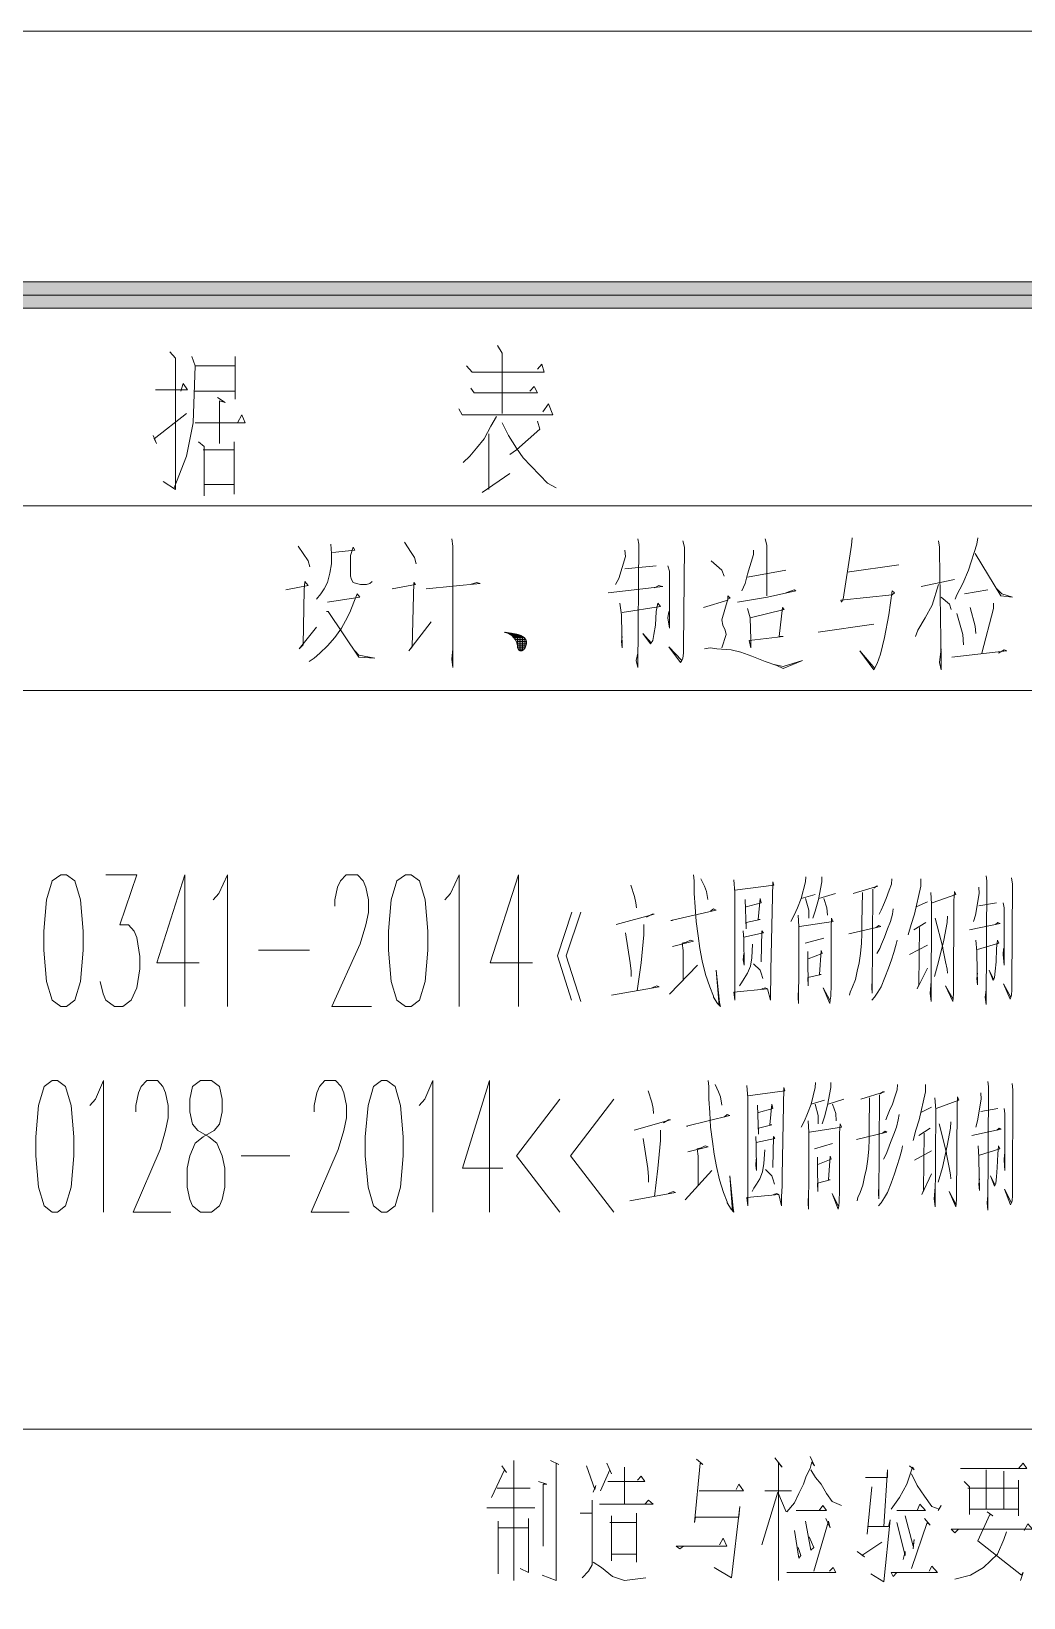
# Model space of a CAD drawing. Header units: millimetres. Extents: x 0 to 829, y 0 to 586.
# Drawn here: x 703.7 to 740.8, y 527.1 to 585.6 of the extents above; entities that cross this region are included whole.
import ezdxf

# ---------------------------------------------------------------- set-up
doc = ezdxf.new("R2010")
doc.units = ezdxf.units.MM

msp = doc.modelspace()

# ---------------------------------------------------------------- hatches: boundary and pattern name
h = msp.add_hatch(color=0)
h.dxf.hatch_style = 2
h.paths.add_polyline_path([(819.788528, 576.266028), (818.80075, 575.281778), (25.142472, 575.281778), (24.154694, 576.266028)])

# ---------------------------------------------------------------- linework, layer by layer
at = {"color": 0, "lineweight": 0}
for points in [[(0, 0), (0, 585.632278), (829.154778, 585.632278), (829.154778, 0)], [(819.788528, 576.266028), (818.80075, 575.281778), (25.142472, 575.281778), (24.154694, 576.266028)], [(704.811194, 554.101), (704.493694, 553.868167), (704.282028, 553.162611), (704.176194, 551.987861), (704.176194, 551.285833), (704.282028, 550.111083), (704.493694, 549.405528), (704.811194, 549.172694), (705.022861, 549.172694), (705.336833, 549.405528), (705.5485, 550.111083), (705.654333, 551.285833), (705.654333, 551.987861), (705.5485, 553.162611), (705.336833, 553.868167), (705.022861, 554.101)], [(717.698167, 554.101), (717.380667, 553.868167), (717.169, 553.162611), (717.063167, 551.987861), (717.063167, 551.285833), (717.169, 550.111083), (717.380667, 549.405528), (717.698167, 549.172694), (717.909833, 549.172694), (718.223806, 549.405528), (718.435472, 550.111083), (718.541306, 551.285833), (718.541306, 551.987861), (718.435472, 553.162611), (718.223806, 553.868167), (717.909833, 554.101)], [(704.490167, 546.413972), (704.186778, 546.177611), (703.985694, 545.475583), (703.883389, 544.300833), (703.883389, 543.595278), (703.985694, 542.424056), (704.186778, 541.7185), (704.490167, 541.485667), (704.69125, 541.485667), (704.994639, 541.7185), (705.195722, 542.424056), (705.298028, 543.595278), (705.298028, 544.300833), (705.195722, 545.475583), (704.994639, 546.177611), (704.69125, 546.413972)], [(710.042889, 546.413972), (709.7395, 546.177611), (709.637194, 545.708417), (709.637194, 545.239222), (709.7395, 544.770028), (709.940583, 544.537194), (710.346278, 544.300833), (710.646139, 544.068), (710.85075, 543.595278), (710.949528, 543.126083), (710.949528, 542.424056), (710.85075, 541.954861), (710.748444, 541.7185), (710.445056, 541.485667), (710.042889, 541.485667), (709.7395, 541.7185), (709.637194, 541.954861), (709.538417, 542.424056), (709.538417, 543.126083), (709.637194, 543.595278), (709.841806, 544.068), (710.141667, 544.300833), (710.547361, 544.537194), (710.748444, 544.770028), (710.85075, 545.239222), (710.85075, 545.708417), (710.748444, 546.177611), (710.445056, 546.413972)], [(716.805639, 546.413972), (716.50225, 546.177611), (716.301167, 545.475583), (716.198861, 544.300833), (716.198861, 543.595278), (716.301167, 542.424056), (716.50225, 541.7185), (716.805639, 541.485667), (717.006722, 541.485667), (717.310111, 541.7185), (717.511194, 542.424056), (717.6135, 543.595278), (717.6135, 544.300833), (717.511194, 545.475583), (717.310111, 546.177611), (717.006722, 546.413972)]]:
    msp.add_lwpolyline(points, close=True, dxfattribs=at)
for points in [[(622.070694, 575.772139), (769.958667, 575.772139)], [(721.144806, 573.891833), (721.310611, 573.5955), (721.310611, 571.348306)], [(708.889306, 573.655472), (709.097444, 573.419111), (709.097444, 568.508444), (708.638833, 568.804778)], [(709.718333, 573.479083), (709.841806, 573.122778), (709.757139, 570.992), (709.510194, 569.750222), (709.055111, 568.568417)], [(709.841806, 573.122778), (711.330528, 573.122778), (711.330528, 573.479083), (711.330528, 571.881), (711.330528, 572.177333), (709.799472, 572.177333)], [(719.984167, 573.122778), (720.192306, 572.886417), (722.884, 572.886417), (722.799333, 573.18275), (722.633528, 573.002833)], [(708.349556, 572.233778), (709.552528, 572.233778), (709.386722, 572.470139), (709.302056, 572.177333)], [(720.149972, 572.29375), (720.273444, 572.117361), (722.633528, 572.117361), (722.510056, 572.353722), (722.34425, 572.177333)], [(710.670833, 571.940972), (710.960111, 571.761056), (710.751972, 571.821028), (710.751972, 570.222944)], [(719.694889, 571.524694), (719.818361, 571.288333), (723.215611, 571.288333), (723.049806, 571.701083), (722.841667, 571.408278)], [(708.268417, 570.519278), (708.391889, 570.222944), (708.31075, 570.402861), (709.510194, 571.348306)], [(709.841806, 570.992), (711.704472, 570.992), (711.581, 571.288333), (711.415194, 570.992)], [(721.102472, 571.228361), (720.894333, 570.875583), (720.647389, 570.402861), (720.358111, 570.046556), (720.107639, 569.750222), (719.860694, 569.513861)], [(721.310611, 570.992), (721.557556, 570.519278), (721.846833, 570.046556), (722.097306, 569.69025), (722.386583, 569.393917), (722.718194, 569.041139), (723.007472, 568.744806), (723.339083, 568.568417)], [(722.633528, 571.051972), (722.718194, 570.755639), (721.846833, 569.986583), (721.599889, 569.810194)], [(720.813194, 570.57925), (720.813194, 568.508444)], [(709.965278, 570.282917), (710.173417, 570.106528), (710.173417, 568.272083), (710.173417, 568.684833), (711.291722, 568.684833), (711.291722, 568.332056), (711.291722, 570.282917), (711.291722, 569.986583), (710.131083, 569.986583)], [(720.562722, 568.3885), (721.599889, 569.101111)], [(769.958667, 567.887556), (622.070694, 567.887556)], [(713.694139, 566.384722), (714.064556, 565.841444), (714.128056, 565.608611)], [(714.904167, 566.462333), (714.935917, 566.113083), (714.935917, 565.725028), (714.872417, 565.375778), (714.780694, 565.026528), (714.657222, 564.793694), (714.530222, 564.599667), (714.375, 564.405639)], [(714.967667, 566.151889), (715.80375, 566.2295), (715.743778, 566.345917), (715.648528, 566.035472), (715.648528, 565.763833), (715.648528, 565.531), (715.648528, 565.259361), (715.680278, 565.142944), (715.743778, 565.026528), (715.86725, 564.987722), (716.022472, 564.948917), (716.241194, 564.948917), (716.364667, 564.987722), (716.456389, 565.065333)], [(717.666417, 566.539944), (717.916889, 566.151889), (718.040361, 565.957861), (718.103861, 565.725028)], [(719.437361, 566.656361), (719.469111, 566.384722), (719.469111, 561.844472), (719.437361, 562.154917), (719.469111, 562.542972)], [(726.394139, 566.656361), (726.425889, 566.462333), (726.394139, 561.844472), (726.330639, 562.116111), (726.394139, 562.38775)], [(728.069833, 566.57875), (728.133333, 566.345917), (728.101583, 562.620583), (728.101583, 562.38775), (728.069833, 562.193722), (728.038083, 562.116111), (727.978111, 562.0385), (727.544194, 562.620583), (728.038083, 562.116111)], [(731.146056, 566.656361), (731.206028, 566.423528), (731.206028, 565.298167), (731.206028, 564.522056)], [(734.405722, 566.695167), (734.373972, 566.423528), (734.063528, 564.405639), (734.000028, 564.289222), (733.971806, 564.366833), (735.894444, 564.560861), (735.989694, 564.638472), (735.894444, 564.716083), (735.770972, 563.823556), (735.61575, 562.969833), (735.460528, 562.348944), (735.337056, 561.999694), (735.213583, 561.766861), (734.684417, 562.465361), (735.245333, 561.805667)], [(737.633639, 566.57875), (737.665389, 566.345917), (737.665389, 566.190694), (737.728889, 562.077306), (737.728889, 561.766861), (737.665389, 562.0385), (737.728889, 562.542972)], [(739.094139, 566.695167), (739.062389, 566.462333), (738.751944, 565.492194), (738.53675, 564.987722), (738.318028, 564.560861), (738.254528, 564.405639)], [(725.896722, 566.2295), (725.928472, 565.996667), (725.678, 565.18175), (725.554528, 564.948917)], [(729.124639, 565.841444), (729.530333, 565.492194), (729.622056, 565.259361)], [(730.708611, 566.2295), (730.708611, 566.074278), (730.493417, 565.336972), (730.398167, 564.987722), (730.274694, 564.716083)], [(736.144917, 565.686222), (734.21875, 565.414583)], [(739.002417, 566.113083), (739.961972, 564.522056), (740.399417, 564.48325), (739.993722, 564.599667), (739.778528, 564.8325)], [(725.896722, 565.531), (727.078528, 565.647417)], [(727.512444, 565.647417), (727.572417, 565.453389), (727.572417, 563.319083), (727.512444, 563.707139), (727.544194, 563.939972)], [(730.493417, 565.220556), (731.922167, 565.492194)], [(736.981, 564.871306), (738.226306, 565.142944)], [(713.228472, 564.754889), (714.064556, 564.910111), (713.941083, 565.065333), (713.909333, 564.754889), (713.881111, 562.698194), (713.725889, 562.542972), (714.375, 563.357889)], [(714.780694, 564.289222), (715.990722, 564.48325), (715.899, 564.599667), (715.775528, 564.289222), (715.616778, 563.901167), (715.461556, 563.590722), (715.306333, 563.319083), (715.059389, 562.969833), (714.780694, 562.659389), (714.502, 562.38775), (714.283278, 562.193722), (714.096306, 562.077306)], [(717.20075, 564.793694), (718.072111, 564.948917), (718.008611, 565.026528), (717.948639, 562.620583), (717.821639, 562.465361), (718.66125, 563.551917)], [(718.474278, 564.793694), (720.492167, 564.987722), (720.368694, 565.026528), (720.12175, 564.948917)], [(725.275833, 564.638472), (727.325472, 564.871306), (727.293722, 564.871306), (727.17025, 564.910111), (727.015028, 564.8325)], [(728.845944, 564.095194), (729.749056, 564.366833), (729.749056, 564.522056), (729.840778, 564.444444), (729.749056, 564.405639), (729.530333, 563.629528), (729.562083, 563.4355), (729.653806, 563.241472), (729.685556, 563.08625), (729.530333, 562.581778)], [(730.119472, 564.289222), (731.237778, 564.48325), (732.292583, 564.716083), (732.232611, 564.754889), (731.922167, 564.638472)], [(737.633639, 564.948917), (737.386694, 564.172806), (737.136222, 563.707139), (736.857528, 563.241472), (736.765806, 563.008639)], [(738.596722, 564.599667), (739.468083, 564.754889)], [(714.748944, 563.939972), (714.812444, 563.939972), (715.958972, 562.232528), (716.551639, 562.193722), (715.958972, 562.310139), (715.80375, 562.465361)], [(725.70975, 564.250417), (725.77325, 563.823556), (725.77325, 563.745944), (725.805, 562.581778), (725.77325, 562.814611), (725.805, 563.008639)], [(725.805, 563.901167), (727.23375, 564.134), (727.1385, 564.250417), (727.078528, 563.939972), (727.046778, 563.4355), (726.983278, 563.08625), (726.951528, 562.853417), (726.859806, 562.737), (726.581111, 563.125056), (726.891556, 562.775806)], [(730.493417, 564.056389), (730.585139, 563.707139), (730.616889, 562.892222), (730.616889, 562.581778), (730.553389, 562.853417), (731.826917, 563.008639), (731.671694, 563.008639), (731.795167, 564.095194), (731.858667, 564.017583), (730.585139, 563.707139)], [(737.728889, 564.48325), (738.039333, 564.211611), (738.099306, 564.017583)], [(738.815444, 564.095194), (739.002417, 563.396694), (739.030639, 563.125056)], [(739.683278, 564.250417), (739.683278, 564.056389), (739.249361, 562.38775)], [(733.132194, 563.163861), (735.213583, 563.474306)], [(738.318028, 563.862361), (738.53675, 563.08625), (738.564972, 562.698194)], [(721.427028, 563.163861), (721.737472, 563.125056), (721.920917, 563.08625), (722.016167, 563.047444), (722.076139, 563.008639), (722.139639, 562.969833), (722.203139, 562.892222), (722.231361, 562.814611), (722.231361, 562.737), (722.171389, 562.581778), (722.107889, 562.504167), (722.047917, 562.465361), (721.984417, 562.465361), (721.920917, 562.504167), (721.892694, 562.581778), (721.892694, 562.659389), (721.860944, 562.775806), (721.797444, 562.892222), (721.673972, 563.047444), (721.5505, 563.125056), (721.395278, 563.163861)], [(721.5505, 563.125056), (721.705722, 563.125056)], [(721.642222, 563.08625), (721.642222, 563.125056)], [(721.892694, 563.08625), (721.642222, 563.08625)], [(721.673972, 563.047444), (722.016167, 563.047444)], [(721.705722, 563.125056), (721.705722, 563.008639)], [(722.076139, 563.008639), (721.705722, 563.008639)], [(721.765694, 562.931028), (721.765694, 563.08625)], [(721.765694, 562.969833), (722.107889, 562.969833)], [(722.203139, 562.892222), (721.797444, 562.892222)], [(721.829194, 563.08625), (721.829194, 562.853417)], [(721.860944, 562.814611), (722.231361, 562.814611)], [(721.892694, 562.581778), (721.892694, 563.08625)], [(721.952667, 563.047444), (721.952667, 562.504167)], [(722.016167, 562.465361), (722.016167, 563.047444)], [(722.076139, 563.008639), (722.076139, 562.504167)], [(722.139639, 562.542972), (722.139639, 562.969833)], [(722.203139, 562.892222), (722.203139, 562.659389)], [(722.231361, 562.737), (721.892694, 562.737)], [(721.892694, 562.659389), (722.203139, 562.659389)], [(722.171389, 562.581778), (721.892694, 562.581778)], [(721.920917, 562.504167), (722.107889, 562.504167)], [(728.877694, 562.542972), (729.096417, 562.581778), (729.343361, 562.542972), (729.872528, 562.504167), (730.242944, 562.426556), (730.648639, 562.271333), (731.146056, 562.077306), (731.579972, 561.922083), (731.826917, 561.805667), (732.543056, 562.116111), (731.826917, 561.883278), (731.484722, 561.960889)], [(738.131056, 562.232528), (740.180694, 562.465361), (740.088972, 562.504167), (739.87025, 562.38775)], [(769.958667, 560.983694), (622.070694, 560.983694)], [(706.501, 554.101), (707.661639, 554.101), (707.026639, 552.224222), (707.344139, 552.224222), (707.555806, 551.987861), (707.661639, 551.755028), (707.767472, 551.049472), (707.767472, 550.580278), (707.661639, 549.874722), (707.449972, 549.405528), (707.132472, 549.172694), (706.8185, 549.172694), (706.501, 549.405528), (706.395167, 549.641889), (706.289333, 550.111083)], [(709.457278, 554.101), (708.402472, 550.813111), (709.986444, 550.813111)], [(709.457278, 554.101), (709.457278, 549.172694)], [(710.515611, 553.162611), (710.72375, 553.395444), (711.04125, 554.101), (711.04125, 549.172694)], [(715.055861, 552.92625), (715.055861, 553.162611), (715.161694, 553.631806), (715.267528, 553.868167), (715.479194, 554.101), (715.902528, 554.101), (716.114194, 553.868167), (716.220028, 553.631806), (716.322333, 553.162611), (716.322333, 552.693417), (716.220028, 552.224222), (716.008361, 551.518667), (714.950028, 549.172694), (716.428167, 549.172694)], [(719.176306, 553.162611), (719.387972, 553.395444), (719.705472, 554.101), (719.705472, 549.172694)], [(721.920917, 554.101), (720.866111, 550.813111), (722.450083, 550.813111)], [(721.920917, 554.101), (721.920917, 549.172694)], [(728.464944, 554.101), (728.496694, 553.868167), (728.496694, 553.4025), (728.531972, 552.898028), (728.56725, 552.35475), (728.637806, 551.811472), (728.708361, 551.345806), (728.796556, 550.880139), (728.9165, 550.375667), (729.07525, 549.91), (729.212833, 549.56075), (729.212833, 549.521944), (729.371583, 549.289111), (729.477417, 549.172694), (729.442139, 549.327917), (729.318667, 550.530889), (729.4245, 549.2115)], [(732.673583, 554.023389), (732.655944, 553.829361), (732.497194, 553.208472), (732.359611, 552.859222), (732.236139, 552.587583), (732.112667, 552.35475)], [(733.26625, 554.023389), (733.26625, 553.829361), (733.146306, 553.169667), (733.022833, 552.742806), (732.934639, 552.471167)], [(739.415167, 554.062194), (739.432806, 553.868167), (739.415167, 549.250306), (739.379889, 549.521944), (739.415167, 549.793583)], [(740.357083, 553.984583), (740.392361, 553.75175), (740.374722, 550.026417), (740.374722, 549.793583), (740.357083, 549.599556), (740.339444, 549.521944), (740.307694, 549.444333), (740.06075, 550.026417), (740.339444, 549.521944)], [(726.1225, 553.712944), (726.263611, 553.286083), (726.316528, 553.05325), (726.334167, 552.859222)], [(728.743639, 553.945778), (728.881222, 553.674139), (728.951778, 553.480111), (729.004694, 553.169667)], [(729.981889, 553.906972), (730.017167, 553.441306), (730.017167, 549.405528), (729.981889, 549.715972), (731.241306, 549.832389), (731.153111, 549.871194), (731.029639, 549.832389)], [(730.017167, 553.518917), (731.467083, 553.712944), (731.431806, 553.829361), (731.36125, 550.530889), (731.36125, 550.142833), (731.347139, 549.754778), (731.347139, 549.405528), (731.241306, 549.832389)], [(733.160417, 553.208472), (733.77425, 553.4025)], [(734.786722, 553.441306), (734.769083, 552.315944), (734.769083, 551.889083), (734.751444, 551.539833), (734.716167, 551.151778), (734.66325, 550.802528), (734.592694, 550.492083), (734.525667, 550.181639), (734.419833, 549.91), (734.331639, 549.715972), (734.296361, 549.599556)], [(734.437472, 553.4025), (735.36175, 553.674139), (735.308833, 553.674139), (735.206528, 553.596528)], [(735.17125, 553.557722), (735.153611, 549.677167), (735.135972, 549.871194), (735.153611, 550.181639)], [(735.887389, 553.945778), (735.86975, 553.75175), (735.781556, 553.518917), (735.675722, 553.208472), (735.573417, 552.975639), (735.485222, 552.781611), (735.414667, 552.626389)], [(736.970417, 553.945778), (736.970417, 553.674139), (736.727, 552.626389), (736.603528, 552.238333), (736.497694, 551.850278)], [(737.337306, 553.441306), (737.372583, 553.014444), (737.354944, 549.366722), (737.319667, 549.677167), (737.354944, 550.104028)], [(737.390222, 553.05325), (738.279222, 553.363694), (738.226306, 553.480111), (738.208667, 553.130861), (738.191028, 549.677167), (738.173389, 549.483139), (738.159278, 549.366722), (737.894694, 549.948806), (738.173389, 549.444333)], [(739.136472, 553.635333), (739.154111, 553.4025), (739.013, 552.587583), (738.942444, 552.35475)], [(729.110528, 552.742806), (729.212833, 552.820417), (729.318667, 552.781611), (727.625333, 552.393556), (727.67825, 552.393556)], [(730.401694, 553.169667), (730.436972, 552.083111), (730.436972, 552.315944), (730.962611, 552.432361), (730.892056, 552.432361), (730.962611, 553.208472), (730.997889, 553.05325), (730.436972, 552.898028)], [(732.497194, 553.208472), (733.022833, 553.363694)], [(732.655944, 553.208472), (732.779417, 552.781611), (732.779417, 552.471167)], [(733.336806, 553.208472), (733.460278, 552.859222), (733.477917, 552.587583)], [(735.940306, 552.820417), (735.905028, 552.626389), (735.834472, 552.35475), (735.728639, 552.083111), (735.608694, 551.772667), (735.502861, 551.501028), (735.432306, 551.345806), (735.326472, 551.151778)], [(736.794028, 552.898028), (737.213833, 553.092056)], [(739.136472, 552.936833), (739.799694, 553.05325)], [(740.043111, 553.05325), (740.078389, 552.859222), (740.078389, 550.724917), (740.043111, 551.112972), (740.06075, 551.345806)], [(723.921167, 552.704), (723.381417, 551.074167), (723.903528, 549.405528)], [(724.252778, 552.704), (723.713028, 551.074167), (724.252778, 549.366722)], [(725.58275, 552.238333), (726.997389, 552.626389), (726.926833, 552.626389), (726.715167, 552.509972)], [(726.612861, 552.238333), (726.612861, 551.850278), (726.507028, 550.802528), (726.365917, 549.754778)], [(732.37725, 552.587583), (732.412528, 552.160722), (732.412528, 550.724917), (732.394889, 549.289111), (732.37725, 549.521944), (732.394889, 549.871194)], [(732.430167, 552.160722), (733.686056, 552.35475), (733.633139, 552.471167), (733.6155, 552.121917), (733.6155, 549.987611), (733.597861, 549.56075), (733.580222, 549.405528), (733.562583, 549.289111), (733.319167, 549.871194), (733.562583, 549.405528)], [(737.160917, 552.315944), (736.709361, 552.044306)], [(737.96525, 552.548778), (737.947611, 552.315944), (737.824139, 551.65625), (737.633639, 550.841333), (737.474889, 550.298056)], [(737.510167, 552.471167), (737.792389, 551.384611), (737.792389, 551.345806), (737.894694, 550.841333), (737.947611, 550.569694), (737.96525, 550.414472)], [(738.787222, 552.044306), (739.940806, 552.277139), (739.923167, 552.277139), (739.852611, 552.315944), (739.764417, 552.238333)], [(725.932, 551.927889), (726.104861, 550.802528), (726.140139, 550.492083), (726.140139, 550.298056)], [(727.67825, 551.423417), (728.464944, 551.617444), (728.359111, 551.65625), (728.200361, 551.578639), (728.045139, 551.539833), (728.080417, 551.268194), (728.080417, 550.181639)], [(730.331139, 552.0055), (730.348778, 551.695056), (730.366417, 550.724917), (730.331139, 550.918944), (730.348778, 551.151778)], [(730.348778, 551.772667), (731.082556, 551.927889), (731.029639, 552.0055), (730.997889, 550.841333), (730.997889, 550.996556), (731.012, 551.268194)], [(733.336806, 551.733861), (732.638306, 551.539833)], [(734.278722, 551.889083), (735.467583, 552.160722), (735.397028, 552.199528), (735.294722, 552.121917)], [(736.077889, 551.65625), (736.042611, 551.501028), (735.957944, 551.190583), (735.86975, 550.918944), (735.763917, 550.6085), (735.626333, 550.25925), (735.485222, 549.91), (735.36175, 549.715972), (735.241806, 549.521944), (735.135972, 549.405528)], [(736.9175, 552.121917), (736.899861, 549.987611), (736.829306, 549.832389), (737.213833, 550.6085)], [(739.030639, 551.65625), (739.065917, 551.229389), (739.065917, 551.151778), (739.083556, 549.987611), (739.065917, 550.220444), (739.083556, 550.414472)], [(739.083556, 551.307), (739.887889, 551.539833), (739.834972, 551.65625), (739.799694, 551.345806), (739.782056, 550.841333), (739.746778, 550.492083), (739.729139, 550.25925), (739.676222, 550.142833), (739.521, 550.530889), (739.693861, 550.181639)], [(712.205417, 551.285833), (714.106889, 551.285833)], [(730.680389, 551.501028), (730.645111, 550.996556), (730.595722, 550.686111), (730.489889, 550.414472), (730.366417, 550.220444), (730.264111, 550.065222), (730.193556, 549.948806)], [(732.744139, 551.229389), (732.744139, 550.95775), (732.761778, 549.948806), (732.744139, 550.25925), (733.248611, 550.375667), (733.178056, 550.375667), (733.248611, 551.268194), (733.283889, 551.151778), (732.761778, 550.95775)], [(737.213833, 551.462222), (736.550611, 551.112972)], [(727.572417, 549.638361), (728.620167, 550.724917)], [(730.715667, 550.763722), (730.962611, 550.530889), (730.997889, 550.414472), (731.064917, 550.220444)], [(725.406361, 549.599556), (727.187889, 549.91), (727.099694, 549.948806), (726.909194, 549.871194)], [(705.904806, 545.475583), (706.105889, 545.708417), (706.409278, 546.413972), (706.409278, 541.485667)], [(707.619306, 545.239222), (707.619306, 545.475583), (707.721611, 545.944778), (707.820389, 546.177611), (708.025, 546.413972), (708.427167, 546.413972), (708.62825, 546.177611), (708.730556, 545.944778), (708.829333, 545.475583), (708.829333, 545.006389), (708.730556, 544.537194), (708.529472, 543.831639), (707.520528, 541.485667), (708.931639, 541.485667)], [(714.283278, 545.239222), (714.283278, 545.475583), (714.382056, 545.944778), (714.484361, 546.177611), (714.685444, 546.413972), (715.087611, 546.413972), (715.292222, 546.177611), (715.391, 545.944778), (715.493306, 545.475583), (715.493306, 545.006389), (715.391, 544.537194), (715.189917, 543.831639), (714.180972, 541.485667), (715.595611, 541.485667)], [(718.21675, 545.475583), (718.421361, 545.708417), (718.72475, 546.413972), (718.72475, 541.485667)], [(720.841417, 546.413972), (719.832472, 543.126083), (721.345889, 543.126083)], [(720.841417, 546.413972), (720.841417, 541.485667)], [(729.01175, 546.413972), (729.0435, 546.181139), (729.0435, 545.715472), (729.078778, 545.211), (729.110528, 544.667722), (729.177556, 544.124444), (729.244583, 543.658778), (729.32925, 543.193111), (729.445667, 542.688639), (729.593833, 542.222972), (729.727889, 541.873722), (729.727889, 541.834917), (729.879583, 541.602083), (729.978361, 541.485667), (729.946611, 541.640889), (729.830194, 542.843861), (729.928972, 541.524472)], [(739.475139, 546.375167), (739.492778, 546.181139), (739.475139, 541.563278), (739.443389, 541.834917), (739.475139, 542.106556)], [(726.775139, 546.025917), (726.909194, 545.599056), (726.958583, 545.366222), (726.976222, 545.172194)], [(729.276333, 546.25875), (729.410389, 545.987111), (729.477417, 545.793083), (729.526806, 545.482639)], [(730.461667, 546.219944), (730.496944, 545.754278), (730.496944, 541.7185), (730.461667, 542.028944), (731.664639, 542.145361), (731.579972, 542.184167), (731.463556, 542.145361)], [(730.496944, 545.831889), (731.883361, 546.025917), (731.848083, 546.142333), (731.781056, 542.843861), (731.781056, 542.455806), (731.763417, 542.06775), (731.763417, 541.7185), (731.664639, 542.145361)], [(733.033417, 546.336361), (733.015778, 546.142333), (732.867611, 545.521444), (732.733556, 545.172194), (732.617139, 544.900556), (732.500722, 544.667722)], [(733.601389, 546.336361), (733.601389, 546.142333), (733.484972, 545.482639), (733.368556, 545.055778), (733.283889, 544.784139)], [(734.719694, 545.715472), (735.605167, 545.987111), (735.55225, 545.987111), (735.453472, 545.9095)], [(735.421722, 545.870694), (735.404083, 541.990139), (735.386444, 542.184167), (735.404083, 542.494611)], [(736.102583, 546.25875), (736.088472, 546.064722), (736.003806, 545.831889), (735.905028, 545.521444), (735.802722, 545.288611), (735.721583, 545.094583), (735.654556, 544.939361)], [(737.13975, 546.25875), (737.13975, 545.987111), (736.906917, 544.939361), (736.786972, 544.551306), (736.688194, 544.16325)], [(737.538389, 545.366222), (738.392111, 545.676667), (738.339194, 545.793083), (738.325083, 545.443833), (738.307444, 541.990139), (738.289806, 541.796111), (738.275694, 541.679694), (738.025222, 542.261778), (738.289806, 541.757306)], [(739.210556, 545.948306), (739.224667, 545.715472), (739.090611, 544.900556), (739.023583, 544.667722)], [(740.37825, 546.297556), (740.41, 546.064722), (740.392361, 542.339389), (740.392361, 542.106556), (740.37825, 541.912528), (740.360611, 541.834917), (740.325333, 541.757306), (740.0925, 542.339389), (740.360611, 541.834917)], [(723.466083, 545.708417), (721.850361, 543.595278), (723.466083, 541.485667)], [(725.4875, 545.708417), (723.871778, 543.595278), (725.4875, 541.485667)], [(730.863833, 545.482639), (730.895583, 544.396083), (730.895583, 544.628917), (731.396528, 544.745333), (731.3295, 544.745333), (731.396528, 545.521444), (731.431806, 545.366222), (730.895583, 545.211)], [(732.867611, 545.521444), (733.368556, 545.676667)], [(733.015778, 545.521444), (733.132194, 545.094583), (733.132194, 544.784139)], [(733.499083, 545.521444), (734.084694, 545.715472)], [(733.668417, 545.521444), (733.784833, 545.172194), (733.802472, 544.900556)], [(735.051306, 545.754278), (735.037194, 544.628917), (735.037194, 544.202056), (735.019556, 543.852806), (734.987806, 543.46475), (734.934889, 543.1155), (734.867861, 542.805056), (734.800833, 542.494611), (734.702056, 542.222972), (734.617389, 542.028944), (734.585639, 541.912528)], [(736.973944, 545.211), (737.372583, 545.405028)], [(737.489, 545.754278), (737.524278, 545.327417), (737.506639, 541.679694), (737.471361, 541.990139), (737.506639, 542.417)], [(739.210556, 545.249806), (739.842028, 545.366222)], [(740.078389, 545.366222), (740.110139, 545.172194), (740.110139, 543.037889), (740.078389, 543.425944), (740.0925, 543.658778)], [(726.256556, 544.551306), (727.607694, 544.939361), (727.540667, 544.939361), (727.343111, 544.822944)], [(729.629111, 545.055778), (729.727889, 545.133389), (729.830194, 545.094583), (728.210944, 544.706528), (728.260333, 544.706528)], [(732.751194, 544.900556), (732.782944, 544.473694), (732.782944, 543.037889), (732.765306, 541.602083), (732.751194, 541.834917), (732.765306, 542.184167)], [(732.800583, 544.473694), (734.000028, 544.667722), (733.950639, 544.784139), (733.933, 544.434889), (733.933, 542.300583), (733.918889, 541.873722), (733.90125, 541.7185), (733.883611, 541.602083), (733.650778, 542.184167), (733.883611, 541.7185)], [(736.1555, 545.133389), (736.120222, 544.939361), (736.053194, 544.667722), (735.954417, 544.396083), (735.838, 544.085639), (735.735694, 543.814), (735.668667, 543.658778), (735.569889, 543.46475)], [(737.323194, 544.628917), (736.889278, 544.357278)], [(738.09225, 544.86175), (738.074611, 544.628917), (737.958194, 543.969222), (737.77475, 543.154306), (737.623056, 542.611028)], [(737.658333, 544.784139), (737.922917, 543.697583), (737.922917, 543.658778), (738.025222, 543.154306), (738.074611, 542.882667), (738.09225, 542.727444)], [(738.875417, 544.357278), (739.976083, 544.590111), (739.958444, 544.590111), (739.891417, 544.628917), (739.810278, 544.551306)], [(726.591694, 544.240861), (726.7575, 543.1155), (726.78925, 542.805056), (726.78925, 542.611028)], [(727.240806, 544.551306), (727.240806, 544.16325), (727.142028, 543.1155), (727.007972, 542.06775)], [(730.796806, 544.318472), (730.814444, 544.008028), (730.828556, 543.037889), (730.796806, 543.231917), (730.814444, 543.46475)], [(730.814444, 544.085639), (731.512944, 544.240861), (731.463556, 544.318472), (731.431806, 543.154306), (731.431806, 543.309528), (731.445917, 543.581167)], [(733.668417, 544.046833), (732.998139, 543.852806)], [(734.568, 544.202056), (735.703944, 544.473694), (735.636917, 544.5125), (735.538139, 544.434889)], [(737.090361, 544.434889), (737.072722, 542.300583), (737.005694, 542.145361), (737.372583, 542.921472)], [(711.556306, 543.595278), (713.373111, 543.595278)], [(728.260333, 543.736389), (729.01175, 543.930417), (728.909444, 543.969222), (728.761278, 543.891611), (728.609583, 543.852806), (728.644861, 543.581167), (728.644861, 542.494611)], [(731.131944, 543.814), (731.096667, 543.309528), (731.047278, 542.999083), (730.9485, 542.727444), (730.828556, 542.533417), (730.729778, 542.378194), (730.66275, 542.261778)], [(733.100444, 543.542361), (733.100444, 543.270722), (733.118083, 542.261778), (733.100444, 542.572222), (733.58375, 542.688639), (733.516722, 542.688639), (733.58375, 543.581167), (733.619028, 543.46475), (733.118083, 543.270722)], [(736.289556, 543.969222), (736.254278, 543.814), (736.169611, 543.503556), (736.088472, 543.231917), (735.986167, 542.921472), (735.855639, 542.572222), (735.721583, 542.222972), (735.605167, 542.028944), (735.485222, 541.834917), (735.386444, 541.7185)], [(737.372583, 543.775194), (736.737583, 543.425944)], [(739.10825, 543.969222), (739.143528, 543.542361), (739.143528, 543.46475), (739.157639, 542.300583), (739.143528, 542.533417), (739.157639, 542.727444)], [(739.157639, 543.619972), (739.926694, 543.852806), (739.877306, 543.969222), (739.842028, 543.658778), (739.827917, 543.154306), (739.792639, 542.805056), (739.775, 542.572222), (739.725611, 542.455806), (739.577444, 542.843861), (739.74325, 542.494611)], [(728.158028, 541.951333), (729.159917, 543.037889)], [(731.163694, 543.076694), (731.396528, 542.843861), (731.431806, 542.727444), (731.498833, 542.533417)], [(726.09075, 541.912528), (727.791139, 542.222972), (727.71, 542.261778), (727.526556, 542.184167)], [(769.958667, 533.378833), (622.070694, 533.378833)], [(732.825278, 532.348722), (732.998139, 532.003), (732.892306, 532.151167), (732.825278, 531.904222), (732.687694, 531.611417), (732.581861, 531.315083), (732.412528, 530.969361), (732.239667, 530.623639), (731.960972, 530.277917)], [(721.127167, 531.166917), (722.368944, 531.166917), (721.748056, 531.166917), (721.748056, 532.200556), (721.748056, 527.71675), (721.748056, 530.426083), (720.746167, 530.426083), (722.541806, 530.426083)], [(721.300028, 532.003), (721.472889, 531.756056), (721.402333, 531.854833), (720.919028, 530.821194)], [(723.127417, 532.200556), (723.437861, 532.052389), (723.335556, 532.101778), (723.335556, 527.71675), (722.816972, 527.910778)], [(724.475028, 532.003), (724.785472, 531.117528), (724.82075, 531.265694), (724.714917, 531.01875)], [(725.889667, 531.953611), (725.889667, 530.57425), (724.958333, 530.57425), (726.958583, 530.57425), (726.785722, 530.722417), (726.648139, 530.57425)], [(725.2335, 532.101778), (725.406361, 531.706667), (725.335806, 531.854833), (724.993611, 531.068139)], [(728.581361, 532.249944), (728.82125, 532.052389), (728.718944, 532.101778), (728.510806, 529.882806), (728.546083, 530.080361), (730.168861, 530.080361), (730.204139, 530.475472), (729.893694, 527.815528), (729.237528, 528.207111)], [(731.512944, 532.299333), (731.788111, 531.953611), (731.650528, 532.101778), (731.650528, 527.71675)], [(732.860556, 531.854833), (733.033417, 531.562028), (733.238028, 531.315083), (733.446167, 530.969361), (733.654306, 530.673028), (734.000028, 530.524861)], [(734.896083, 531.562028), (735.725111, 531.562028), (735.725111, 531.854833), (735.584, 529.738167), (734.998389, 529.738167), (735.756861, 529.738167), (735.827417, 529.981583), (735.584, 527.667361), (735.104222, 527.960167)], [(736.550611, 532.003), (736.723472, 531.854833), (736.656444, 531.953611), (736.448306, 531.315083), (736.173139, 530.821194), (735.862694, 530.376694)], [(738.448556, 531.904222), (740.935639, 531.904222), (740.794528, 532.101778), (740.625194, 531.904222)], [(738.586139, 531.413861), (738.794278, 531.216306), (738.794278, 530.179139), (738.794278, 530.376694), (740.625194, 530.376694), (740.625194, 530.12975), (740.625194, 531.46325), (740.625194, 531.166917), (738.72725, 531.166917), (739.415167, 531.166917), (739.415167, 531.854833), (739.415167, 530.376694), (740.071333, 530.376694), (740.071333, 531.805444)], [(722.679389, 531.413861), (722.989833, 531.315083), (722.85225, 531.315083), (722.85225, 528.997333)], [(725.268778, 531.413861), (726.648139, 531.413861), (726.510556, 531.611417), (726.372972, 531.46325)], [(728.683667, 531.068139), (730.341722, 531.068139), (730.168861, 531.315083), (730.063028, 531.117528)], [(735.135972, 531.216306), (734.963111, 529.441833)], [(736.621167, 531.706667), (736.829306, 531.265694), (737.104472, 530.870583), (737.379639, 530.475472), (737.654806, 530.376694), (737.725361, 530.524861), (737.623056, 530.327306)], [(724.231611, 530.228528), (724.679639, 530.228528), (724.679639, 530.722417), (724.679639, 528.651611), (724.679639, 528.305889), (724.542056, 528.058944), (724.302167, 527.815528)], [(731.029639, 529.046722), (731.618778, 531.01875), (731.929222, 530.277917)], [(731.135472, 531.068139), (732.133833, 531.068139)], [(736.067306, 530.327306), (737.13975, 530.327306), (736.931611, 530.57425), (736.829306, 530.327306)], [(721.162444, 527.960167), (721.162444, 529.932194), (721.162444, 529.688778), (722.301917, 529.688778), (722.301917, 530.030972), (722.301917, 528.009556), (721.991472, 528.157722)], [(725.406361, 530.12975), (725.406361, 528.454056), (725.406361, 528.701), (726.337694, 528.701), (726.337694, 528.404667), (726.337694, 530.228528), (726.337694, 529.882806), (725.335806, 529.882806)], [(732.306694, 530.327306), (733.446167, 530.327306), (733.308583, 530.524861), (733.171, 530.327306)], [(733.410889, 530.030972), (733.58375, 529.688778), (733.516722, 529.932194), (732.962861, 528.058944)], [(736.37775, 530.12975), (736.688194, 528.997333), (736.723472, 529.244278), (736.688194, 528.898556)], [(737.104472, 530.030972), (737.312611, 529.784028), (737.206778, 529.882806), (736.621167, 528.157722)], [(739.450444, 530.277917), (739.658583, 530.12975), (739.55275, 530.179139), (739.104722, 529.194889), (740.7275, 527.910778), (740.794528, 528.009556), (740.692222, 527.71675)], [(732.239667, 529.59), (732.412528, 528.552833), (732.479556, 528.651611), (732.37725, 528.947944)], [(732.652417, 529.932194), (732.860556, 528.849167), (732.962861, 528.947944), (732.79, 529.343056)], [(736.067306, 529.882806), (736.37775, 528.651611), (736.37775, 528.799778), (736.310722, 528.503444)], [(738.381528, 529.639389), (738.243944, 529.491222), (738.106361, 529.639389), (741.14025, 529.639389), (740.967389, 529.833417), (740.829806, 529.59)], [(740.173639, 529.540611), (740.071333, 529.244278), (739.831444, 528.701), (739.312861, 528.207111), (738.829556, 527.910778), (738.243944, 527.766139)], [(728.098056, 528.997333), (727.960472, 528.898556), (727.822889, 528.997333), (729.720833, 528.997333), (729.579722, 529.293667), (729.442139, 529.046722)], [(734.585639, 528.799778), (734.860806, 528.602222), (734.7585, 528.651611), (735.516972, 529.1455)], [(724.714917, 528.404667), (725.025361, 528.207111), (725.441639, 527.864917), (725.889667, 527.71675), (726.683417, 527.815528)], [(731.960972, 528.009556), (733.791889, 528.009556), (733.686056, 528.207111), (733.548472, 528.058944)], [(736.067306, 528.009556), (735.929722, 527.864917), (735.862694, 528.009556), (737.587778, 528.009556), (737.379639, 528.2565), (737.277333, 528.058944)]]:
    msp.add_lwpolyline(points, dxfattribs=at)

doc.saveas('drawing.dxf')
